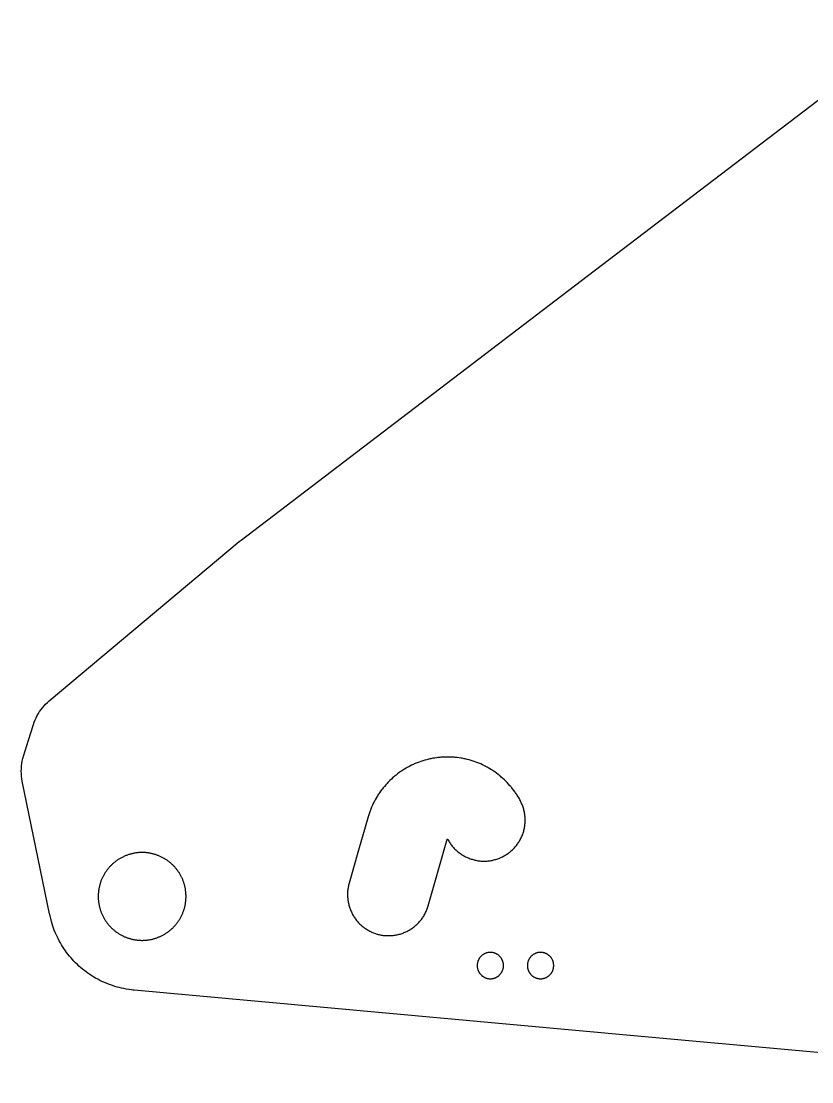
# Model space of a CAD drawing. Header units: millimetres. Extents: x -159 to 117, y -151 to 24.
# Drawn here: x -158.8 to -32.8, y -150.5 to 18.6 of the extents above; entities that cross this region are included whole.
import ezdxf

# ---------------------------------------------------------------- set-up
doc = ezdxf.new("R2010")
doc.units = ezdxf.units.MM
doc.layers.add('CUT', color=1, linetype='Continuous')

msp = doc.modelspace()

# ---------------------------------------------------------------- linework, layer by layer
at = {"layer": 'CUT'}
msp.add_lwpolyline([(19.64, -150.53), (-60.55, -143.23), (-140.73, -135.93), (-140.96, -135.9), (-141.18, -135.87), (-141.6, -135.81), (-142.02, -135.75), (-142.41, -135.67), (-142.79, -135.59), (-143.13, -135.51), (-143.46, -135.43), (-143.84, -135.31), (-144.21, -135.2), (-144.53, -135.08), (-144.86, -134.97), (-145.22, -134.82), (-145.58, -134.67), (-145.89, -134.52), (-146.2, -134.37), (-146.55, -134.19), (-146.89, -134), (-147.19, -133.83), (-147.48, -133.65), (-147.81, -133.43), (-148.14, -133.22), (-148.41, -133.01), (-148.69, -132.81), (-148.99, -132.56), (-149.29, -132.31), (-149.55, -132.08), (-149.8, -131.85), (-150.08, -131.57), (-150.36, -131.29), (-150.59, -131.04), (-150.82, -130.78), (-151.07, -130.48), (-151.32, -130.18), (-151.52, -129.9), (-151.72, -129.63), (-151.94, -129.3), (-152.16, -128.97), (-152.34, -128.68), (-152.51, -128.39), (-152.7, -128.04), (-152.88, -127.69), (-153.03, -127.38), (-153.18, -127.07), (-153.33, -126.71), (-153.48, -126.35), (-153.59, -126.03), (-153.71, -125.7), (-153.82, -125.33), (-153.94, -124.95), (-154.05, -124.51), (-154.16, -124.07), (-154.2, -123.9), (-154.23, -123.74), (-156.41, -113.18), (-158.59, -102.62), (-158.65, -102.22), (-158.71, -101.82), (-158.73, -101.42), (-158.75, -101.01), (-158.73, -100.61), (-158.71, -100.2), (-158.65, -99.8), (-158.59, -99.4), (-158.49, -99.01), (-158.39, -98.62), (-157.59, -96.08), (-156.8, -93.55), (-156.67, -93.19), (-156.54, -92.83), (-156.37, -92.49), (-156.21, -92.15), (-156.02, -91.83), (-155.82, -91.5), (-155.6, -91.19), (-155.37, -90.89), (-155.12, -90.61), (-154.86, -90.32), (-154.59, -90.07), (-154.31, -89.81), (-139.16, -77.1), (-124.02, -64.4), (-123.88, -64.28), (-123.73, -64.16), (-69.48, -22.81), (-15.23, 18.55)], dxfattribs=at)
for points in [[(-88.91, -114.05), (-88.78, -114.15), (-88.65, -114.24), (-88.51, -114.33), (-88.38, -114.41), (-88.24, -114.49), (-88.1, -114.57), (-87.95, -114.64), (-87.81, -114.72), (-87.66, -114.78), (-87.52, -114.85), (-87.37, -114.9), (-87.22, -114.96), (-87.07, -115.01), (-86.91, -115.06), (-86.76, -115.11), (-86.6, -115.15), (-86.45, -115.19), (-86.29, -115.22), (-86.13, -115.25), (-85.97, -115.28), (-85.81, -115.3), (-85.65, -115.32), (-85.49, -115.33), (-85.33, -115.34), (-85.17, -115.35), (-85.01, -115.35), (-84.85, -115.35), (-84.69, -115.34), (-84.53, -115.33), (-84.37, -115.32), (-84.21, -115.3), (-84.05, -115.28), (-83.89, -115.25), (-83.73, -115.23), (-83.58, -115.19), (-83.42, -115.16), (-83.26, -115.11), (-83.11, -115.07), (-82.96, -115.02), (-82.8, -114.97), (-82.65, -114.91), (-82.5, -114.86), (-82.36, -114.79), (-82.21, -114.73), (-82.07, -114.65), (-81.92, -114.58), (-81.78, -114.5), (-81.64, -114.42), (-81.51, -114.34), (-81.37, -114.25), (-81.24, -114.16), (-81.11, -114.07), (-80.98, -113.97), (-80.85, -113.87), (-80.73, -113.77), (-80.61, -113.66), (-80.49, -113.55), (-80.38, -113.44), (-80.27, -113.32), (-80.15, -113.21), (-80.05, -113.09), (-79.94, -112.96), (-79.85, -112.84), (-79.75, -112.71), (-79.65, -112.58), (-79.56, -112.45), (-79.47, -112.31), (-79.39, -112.18), (-79.31, -112.04), (-79.23, -111.9), (-79.16, -111.75), (-79.08, -111.61), (-79.02, -111.46), (-78.95, -111.32), (-78.9, -111.17), (-78.84, -111.02), (-78.79, -110.87), (-78.74, -110.71), (-78.69, -110.56), (-78.65, -110.4), (-78.61, -110.25), (-78.58, -110.09), (-78.55, -109.93), (-78.52, -109.77), (-78.5, -109.61), (-78.48, -109.45), (-78.47, -109.29), (-78.46, -109.13), (-78.45, -108.97), (-78.45, -108.81), (-78.45, -108.65), (-78.46, -108.49), (-78.47, -108.33), (-78.48, -108.17), (-78.5, -108.01), (-78.52, -107.85), (-78.55, -107.69), (-78.57, -107.53), (-78.61, -107.38), (-78.64, -107.22), (-78.69, -107.06), (-78.73, -106.91), (-78.78, -106.76), (-78.83, -106.6), (-78.89, -106.45), (-78.94, -106.3), (-79.01, -106.16), (-79.07, -106.01), (-79.15, -105.87), (-79.22, -105.72), (-79.3, -105.58), (-79.38, -105.44), (-79.54, -105.16), (-79.71, -104.88), (-79.8, -104.75), (-79.88, -104.61), (-79.98, -104.48), (-80.07, -104.34), (-80.26, -104.08), (-80.46, -103.82), (-80.56, -103.69), (-80.66, -103.56), (-80.76, -103.44), (-80.87, -103.32), (-81.09, -103.08), (-81.31, -102.83), (-81.42, -102.72), (-81.53, -102.6), (-81.65, -102.49), (-81.76, -102.38), (-82.01, -102.16), (-82.25, -101.94), (-82.37, -101.83), (-82.49, -101.73), (-82.62, -101.63), (-82.75, -101.53), (-83.01, -101.33), (-83.27, -101.14), (-83.41, -101.05), (-83.54, -100.95), (-83.68, -100.87), (-83.81, -100.78), (-84.09, -100.61), (-84.37, -100.45), (-84.51, -100.37), (-84.65, -100.29), (-84.8, -100.21), (-84.94, -100.14), (-85.24, -100), (-85.54, -99.86), (-85.68, -99.8), (-85.83, -99.73), (-85.98, -99.68), (-86.13, -99.62), (-86.44, -99.51), (-86.75, -99.4), (-86.9, -99.35), (-87.06, -99.3), (-87.21, -99.26), (-87.37, -99.22), (-87.69, -99.14), (-88, -99.06), (-88.16, -99.02), (-88.32, -98.99), (-88.48, -98.96), (-88.64, -98.94), (-88.96, -98.89), (-89.29, -98.84), (-89.45, -98.82), (-89.61, -98.81), (-89.77, -98.79), (-89.93, -98.78), (-90.26, -98.77), (-90.58, -98.75), (-90.74, -98.75), (-90.91, -98.75), (-91.07, -98.75), (-91.23, -98.76), (-91.56, -98.78), (-91.88, -98.79), (-92.04, -98.81), (-92.2, -98.82), (-92.36, -98.84), (-92.53, -98.86), (-92.85, -98.91), (-93.17, -98.96), (-93.33, -98.99), (-93.49, -99.02), (-93.65, -99.06), (-93.8, -99.09), (-94.12, -99.18), (-94.44, -99.26), (-94.59, -99.3), (-94.75, -99.35), (-94.9, -99.4), (-95.05, -99.45), (-95.36, -99.56), (-95.67, -99.68), (-95.82, -99.74), (-95.97, -99.79), (-96.12, -99.86), (-96.26, -99.93), (-96.56, -100.07), (-96.85, -100.21), (-96.99, -100.29), (-97.14, -100.36), (-97.28, -100.44), (-97.42, -100.52), (-97.7, -100.69), (-97.97, -100.87), (-98.11, -100.95), (-98.25, -101.04), (-98.38, -101.14), (-98.51, -101.23), (-98.77, -101.43), (-99.03, -101.62), (-99.16, -101.73), (-99.28, -101.83), (-99.4, -101.93), (-99.53, -102.04), (-99.76, -102.26), (-100, -102.49), (-100.12, -102.6), (-100.24, -102.71), (-100.35, -102.83), (-100.46, -102.95), (-100.67, -103.19), (-100.89, -103.44), (-100.99, -103.56), (-101.1, -103.69), (-101.19, -103.81), (-101.29, -103.94), (-101.48, -104.21), (-101.67, -104.47), (-101.77, -104.61), (-101.86, -104.74), (-101.94, -104.88), (-102.03, -105.02), (-102.19, -105.3), (-102.36, -105.58), (-102.43, -105.72), (-102.51, -105.86), (-102.58, -106.01), (-102.65, -106.16), (-102.79, -106.45), (-102.92, -106.75), (-102.99, -106.9), (-103.05, -107.05), (-103.11, -107.2), (-103.16, -107.35), (-103.27, -107.66), (-103.37, -107.97), (-103.42, -108.12), (-103.47, -108.28), (-104.99, -113.58), (-106.51, -118.88), (-106.55, -119.03), (-106.59, -119.19), (-106.62, -119.35), (-106.65, -119.5), (-106.68, -119.66), (-106.7, -119.82), (-106.72, -119.98), (-106.74, -120.14), (-106.75, -120.3), (-106.75, -120.46), (-106.76, -120.62), (-106.76, -120.78), (-106.75, -120.94), (-106.74, -121.11), (-106.73, -121.27), (-106.72, -121.43), (-106.69, -121.58), (-106.67, -121.74), (-106.64, -121.9), (-106.61, -122.06), (-106.57, -122.22), (-106.54, -122.37), (-106.49, -122.53), (-106.45, -122.68), (-106.39, -122.83), (-106.34, -122.98), (-106.28, -123.13), (-106.22, -123.28), (-106.15, -123.43), (-106.09, -123.57), (-106.01, -123.72), (-105.94, -123.86), (-105.85, -124), (-105.77, -124.14), (-105.69, -124.27), (-105.6, -124.41), (-105.5, -124.54), (-105.41, -124.67), (-105.31, -124.79), (-105.21, -124.92), (-105.1, -125.04), (-104.99, -125.16), (-104.88, -125.27), (-104.77, -125.39), (-104.65, -125.49), (-104.53, -125.6), (-104.41, -125.71), (-104.28, -125.81), (-104.16, -125.91), (-104.03, -126), (-103.9, -126.09), (-103.76, -126.18), (-103.63, -126.27), (-103.49, -126.35), (-103.35, -126.43), (-103.21, -126.51), (-103.06, -126.58), (-102.92, -126.65), (-102.77, -126.71), (-102.62, -126.77), (-102.47, -126.83), (-102.32, -126.88), (-102.17, -126.93), (-102.01, -126.98), (-101.86, -127.02), (-101.7, -127.06), (-101.54, -127.09), (-101.39, -127.13), (-101.23, -127.15), (-101.07, -127.18), (-100.91, -127.19), (-100.75, -127.21), (-100.59, -127.22), (-100.43, -127.23), (-100.27, -127.23), (-100.11, -127.23), (-99.95, -127.23), (-99.79, -127.22), (-99.63, -127.2), (-99.47, -127.19), (-99.31, -127.17), (-99.15, -127.15), (-98.99, -127.12), (-98.83, -127.09), (-98.67, -127.05), (-98.52, -127.01), (-98.36, -126.97), (-98.21, -126.92), (-98.06, -126.87), (-97.91, -126.81), (-97.76, -126.75), (-97.61, -126.69), (-97.46, -126.63), (-97.32, -126.56), (-97.17, -126.48), (-97.03, -126.41), (-96.89, -126.33), (-96.75, -126.25), (-96.62, -126.16), (-96.49, -126.07), (-96.36, -125.98), (-96.23, -125.88), (-96.1, -125.78), (-95.97, -125.68), (-95.85, -125.57), (-95.73, -125.47), (-95.62, -125.35), (-95.51, -125.24), (-95.4, -125.12), (-95.29, -125), (-95.18, -124.88), (-95.08, -124.76), (-94.98, -124.63), (-94.89, -124.5), (-94.8, -124.37), (-94.71, -124.24), (-94.62, -124.1), (-94.54, -123.96), (-94.46, -123.82), (-94.38, -123.68), (-94.31, -123.53), (-94.24, -123.39), (-94.18, -123.24), (-94.12, -123.09), (-94.06, -122.94), (-94.01, -122.79), (-93.96, -122.64), (-93.91, -122.49), (-92.42, -117.26), (-90.92, -112.04), (-90.89, -111.96), (-90.87, -111.88), (-90.87, -111.88), (-90.86, -111.88), (-90.86, -111.88), (-90.86, -111.88), (-90.86, -111.87), (-90.86, -111.87), (-90.86, -111.87), (-90.86, -111.87), (-90.86, -111.87), (-90.85, -111.87), (-90.85, -111.87), (-90.85, -111.86), (-90.85, -111.86), (-90.85, -111.86), (-90.85, -111.86), (-90.84, -111.86), (-90.84, -111.86), (-90.84, -111.86), (-90.84, -111.86), (-90.84, -111.86), (-90.83, -111.86), (-90.83, -111.86), (-90.83, -111.86), (-90.83, -111.86), (-90.83, -111.86), (-90.82, -111.86), (-90.82, -111.86), (-90.82, -111.86), (-90.82, -111.86), (-90.82, -111.86), (-90.81, -111.86), (-90.81, -111.86), (-90.81, -111.86), (-90.81, -111.86), (-90.81, -111.86), (-90.8, -111.86), (-90.8, -111.86), (-90.8, -111.87), (-90.8, -111.87), (-90.8, -111.87), (-90.8, -111.87), (-90.79, -111.87), (-90.79, -111.87), (-90.79, -111.88), (-90.71, -112.02), (-90.62, -112.16), (-90.54, -112.29), (-90.45, -112.43), (-90.36, -112.56), (-90.27, -112.69), (-90.17, -112.82), (-90.07, -112.95), (-89.97, -113.07), (-89.86, -113.19), (-89.75, -113.31), (-89.64, -113.42), (-89.52, -113.53), (-89.41, -113.65), (-89.29, -113.75), (-89.16, -113.86), (-89.04, -113.95), (-88.91, -114.05)], [(-135.6, -126.8), (-135.5, -126.73), (-135.41, -126.67), (-135.32, -126.6), (-135.23, -126.53), (-135.14, -126.46), (-135.05, -126.39), (-134.96, -126.31), (-134.87, -126.24), (-134.79, -126.16), (-134.7, -126.09), (-134.62, -126.01), (-134.54, -125.93), (-134.46, -125.84), (-134.38, -125.76), (-134.3, -125.68), (-134.22, -125.59), (-134.15, -125.51), (-134.08, -125.42), (-134, -125.33), (-133.93, -125.24), (-133.87, -125.15), (-133.8, -125.05), (-133.73, -124.96), (-133.67, -124.87), (-133.6, -124.77), (-133.54, -124.67), (-133.48, -124.58), (-133.42, -124.48), (-133.37, -124.38), (-133.31, -124.28), (-133.26, -124.18), (-133.21, -124.07), (-133.16, -123.97), (-133.11, -123.87), (-133.07, -123.76), (-133.02, -123.66), (-132.98, -123.55), (-132.94, -123.44), (-132.9, -123.34), (-132.86, -123.23), (-132.82, -123.12), (-132.79, -123.01), (-132.76, -122.9), (-132.73, -122.79), (-132.7, -122.68), (-132.67, -122.57), (-132.65, -122.45), (-132.62, -122.34), (-132.6, -122.23), (-132.58, -122.12), (-132.56, -122), (-132.55, -121.89), (-132.53, -121.78), (-132.52, -121.66), (-132.51, -121.55), (-132.5, -121.44), (-132.5, -121.32), (-132.49, -121.21), (-132.49, -121.09), (-132.49, -120.98), (-132.49, -120.86), (-132.49, -120.75), (-132.5, -120.63), (-132.5, -120.52), (-132.51, -120.41), (-132.52, -120.29), (-132.53, -120.18), (-132.55, -120.06), (-132.56, -119.95), (-132.58, -119.84), (-132.6, -119.72), (-132.62, -119.61), (-132.65, -119.5), (-132.67, -119.39), (-132.7, -119.28), (-132.73, -119.17), (-132.76, -119.06), (-132.79, -118.95), (-132.82, -118.84), (-132.86, -118.73), (-132.9, -118.62), (-132.94, -118.51), (-132.98, -118.4), (-133.02, -118.3), (-133.07, -118.19), (-133.11, -118.09), (-133.16, -117.98), (-133.21, -117.88), (-133.26, -117.78), (-133.31, -117.68), (-133.37, -117.58), (-133.42, -117.48), (-133.48, -117.38), (-133.54, -117.28), (-133.6, -117.18), (-133.67, -117.09), (-133.73, -116.99), (-133.8, -116.9), (-133.87, -116.81), (-133.93, -116.72), (-134, -116.63), (-134.08, -116.54), (-134.15, -116.45), (-134.22, -116.36), (-134.3, -116.28), (-134.38, -116.19), (-134.46, -116.11), (-134.54, -116.03), (-134.62, -115.95), (-134.7, -115.87), (-134.79, -115.79), (-134.87, -115.71), (-134.96, -115.64), (-135.05, -115.57), (-135.14, -115.49), (-135.23, -115.42), (-135.32, -115.36), (-135.41, -115.29), (-135.5, -115.22), (-135.6, -115.16), (-135.69, -115.09), (-135.79, -115.03), (-135.89, -114.97), (-135.99, -114.92), (-136.09, -114.86), (-136.19, -114.8), (-136.29, -114.75), (-136.39, -114.7), (-136.49, -114.65), (-136.6, -114.6), (-136.7, -114.56), (-136.81, -114.51), (-136.91, -114.47), (-137.02, -114.43), (-137.13, -114.39), (-137.24, -114.35), (-137.35, -114.31), (-137.46, -114.28), (-137.57, -114.25), (-137.68, -114.22), (-137.79, -114.19), (-137.9, -114.16), (-138.01, -114.14), (-138.12, -114.11), (-138.23, -114.09), (-138.35, -114.07), (-138.46, -114.05), (-138.57, -114.04), (-138.69, -114.02), (-138.8, -114.01), (-138.92, -114), (-139.03, -113.99), (-139.14, -113.99), (-139.26, -113.98), (-139.37, -113.98), (-139.49, -113.98), (-139.6, -113.98), (-139.72, -113.98), (-139.83, -113.99), (-139.94, -113.99), (-140.06, -114), (-140.17, -114.01), (-140.29, -114.02), (-140.4, -114.04), (-140.51, -114.05), (-140.63, -114.07), (-140.74, -114.09), (-140.85, -114.11), (-140.96, -114.14), (-141.08, -114.16), (-141.19, -114.19), (-141.3, -114.22), (-141.41, -114.25), (-141.52, -114.28), (-141.63, -114.31), (-141.74, -114.35), (-141.84, -114.39), (-141.95, -114.43), (-142.06, -114.47), (-142.17, -114.51), (-142.27, -114.56), (-142.38, -114.6), (-142.48, -114.65), (-142.58, -114.7), (-142.68, -114.75), (-142.79, -114.8), (-142.89, -114.86), (-142.99, -114.92), (-143.09, -114.97), (-143.18, -115.03), (-143.28, -115.09), (-143.38, -115.16), (-143.47, -115.22), (-143.56, -115.29), (-143.66, -115.36), (-143.75, -115.42), (-143.84, -115.49), (-143.93, -115.57), (-144.02, -115.64), (-144.1, -115.71), (-144.19, -115.79), (-144.27, -115.87), (-144.35, -115.95), (-144.44, -116.03), (-144.52, -116.11), (-144.6, -116.19), (-144.67, -116.28), (-144.75, -116.36), (-144.82, -116.45), (-144.9, -116.54), (-144.97, -116.63), (-145.04, -116.72), (-145.11, -116.81), (-145.18, -116.9), (-145.24, -116.99), (-145.31, -117.09), (-145.37, -117.18), (-145.43, -117.28), (-145.49, -117.38), (-145.55, -117.48), (-145.6, -117.58), (-145.66, -117.68), (-145.71, -117.78), (-145.77, -117.88), (-145.81, -117.98), (-145.86, -118.09), (-145.91, -118.19), (-145.95, -118.3), (-146, -118.4), (-146.04, -118.51), (-146.08, -118.62), (-146.12, -118.73), (-146.15, -118.84), (-146.19, -118.95), (-146.22, -119.06), (-146.25, -119.17), (-146.28, -119.28), (-146.3, -119.39), (-146.33, -119.5), (-146.35, -119.61), (-146.37, -119.72), (-146.39, -119.84), (-146.41, -119.95), (-146.43, -120.06), (-146.44, -120.18), (-146.45, -120.29), (-146.46, -120.41), (-146.47, -120.52), (-146.48, -120.63), (-146.48, -120.75), (-146.49, -120.86), (-146.49, -120.98), (-146.49, -121.09), (-146.48, -121.21), (-146.48, -121.32), (-146.47, -121.44), (-146.46, -121.55), (-146.45, -121.66), (-146.44, -121.78), (-146.43, -121.89), (-146.41, -122), (-146.39, -122.12), (-146.37, -122.23), (-146.35, -122.34), (-146.33, -122.45), (-146.3, -122.57), (-146.28, -122.68), (-146.25, -122.79), (-146.22, -122.9), (-146.19, -123.01), (-146.15, -123.12), (-146.12, -123.23), (-146.08, -123.34), (-146.04, -123.44), (-146, -123.55), (-145.95, -123.66), (-145.91, -123.76), (-145.86, -123.87), (-145.81, -123.97), (-145.77, -124.07), (-145.71, -124.18), (-145.66, -124.28), (-145.6, -124.38), (-145.55, -124.48), (-145.49, -124.58), (-145.43, -124.67), (-145.37, -124.77), (-145.31, -124.87), (-145.24, -124.96), (-145.18, -125.05), (-145.11, -125.15), (-145.04, -125.24), (-144.97, -125.33), (-144.9, -125.42), (-144.82, -125.51), (-144.75, -125.59), (-144.67, -125.68), (-144.6, -125.76), (-144.52, -125.84), (-144.44, -125.93), (-144.35, -126.01), (-144.27, -126.09), (-144.19, -126.16), (-144.1, -126.24), (-144.02, -126.31), (-143.93, -126.39), (-143.84, -126.46), (-143.75, -126.53), (-143.66, -126.6), (-143.56, -126.67), (-143.47, -126.73), (-143.38, -126.8), (-143.28, -126.86), (-143.18, -126.92), (-143.09, -126.98), (-142.99, -127.04), (-142.89, -127.1), (-142.79, -127.15), (-142.68, -127.2), (-142.58, -127.26), (-142.48, -127.3), (-142.38, -127.35), (-142.27, -127.4), (-142.17, -127.44), (-142.06, -127.49), (-141.95, -127.53), (-141.84, -127.57), (-141.74, -127.61), (-141.63, -127.64), (-141.52, -127.68), (-141.41, -127.71), (-141.3, -127.74), (-141.19, -127.77), (-141.08, -127.79), (-140.96, -127.82), (-140.85, -127.84), (-140.74, -127.86), (-140.63, -127.88), (-140.51, -127.9), (-140.4, -127.92), (-140.29, -127.93), (-140.17, -127.94), (-140.06, -127.95), (-139.94, -127.96), (-139.83, -127.97), (-139.72, -127.97), (-139.6, -127.98), (-139.49, -127.98), (-139.37, -127.98), (-139.26, -127.97), (-139.14, -127.97), (-139.03, -127.96), (-138.92, -127.95), (-138.8, -127.94), (-138.69, -127.93), (-138.57, -127.92), (-138.46, -127.9), (-138.35, -127.88), (-138.23, -127.86), (-138.12, -127.84), (-138.01, -127.82), (-137.9, -127.79), (-137.79, -127.77), (-137.68, -127.74), (-137.57, -127.71), (-137.46, -127.68), (-137.35, -127.64), (-137.24, -127.61), (-137.13, -127.57), (-137.02, -127.53), (-136.91, -127.49), (-136.81, -127.44), (-136.7, -127.4), (-136.6, -127.35), (-136.49, -127.3), (-136.39, -127.26), (-136.29, -127.2), (-136.19, -127.15), (-136.09, -127.1), (-135.99, -127.04), (-135.89, -126.98), (-135.79, -126.92), (-135.69, -126.86), (-135.6, -126.8)], [(-83.01, -133.85), (-82.95, -133.82), (-82.89, -133.78), (-82.83, -133.75), (-82.78, -133.71), (-82.72, -133.67), (-82.67, -133.62), (-82.62, -133.58), (-82.57, -133.53), (-82.52, -133.48), (-82.47, -133.43), (-82.42, -133.38), (-82.38, -133.33), (-82.33, -133.28), (-82.29, -133.22), (-82.25, -133.17), (-82.22, -133.11), (-82.18, -133.05), (-82.15, -132.99), (-82.12, -132.93), (-82.09, -132.87), (-82.06, -132.8), (-82.04, -132.74), (-82.01, -132.68), (-81.99, -132.61), (-81.97, -132.54), (-81.96, -132.48), (-81.94, -132.41), (-81.93, -132.34), (-81.92, -132.27), (-81.91, -132.21), (-81.9, -132.14), (-81.9, -132.07), (-81.9, -132), (-81.9, -131.93), (-81.9, -131.86), (-81.91, -131.79), (-81.92, -131.73), (-81.93, -131.66), (-81.94, -131.59), (-81.96, -131.52), (-81.97, -131.46), (-81.99, -131.39), (-82.01, -131.32), (-82.04, -131.26), (-82.06, -131.2), (-82.09, -131.13), (-82.12, -131.07), (-82.15, -131.01), (-82.18, -130.95), (-82.22, -130.89), (-82.25, -130.83), (-82.29, -130.78), (-82.33, -130.72), (-82.38, -130.67), (-82.42, -130.62), (-82.47, -130.57), (-82.52, -130.52), (-82.57, -130.47), (-82.62, -130.42), (-82.67, -130.38), (-82.72, -130.33), (-82.78, -130.29), (-82.83, -130.25), (-82.89, -130.22), (-82.95, -130.18), (-83.01, -130.15), (-83.07, -130.12), (-83.13, -130.09), (-83.2, -130.06), (-83.26, -130.04), (-83.32, -130.01), (-83.39, -129.99), (-83.46, -129.97), (-83.52, -129.96), (-83.59, -129.94), (-83.66, -129.93), (-83.73, -129.92), (-83.79, -129.91), (-83.86, -129.9), (-83.93, -129.9), (-84, -129.9), (-84.07, -129.9), (-84.14, -129.9), (-84.21, -129.91), (-84.27, -129.92), (-84.34, -129.93), (-84.41, -129.94), (-84.48, -129.96), (-84.54, -129.97), (-84.61, -129.99), (-84.68, -130.01), (-84.74, -130.04), (-84.8, -130.06), (-84.87, -130.09), (-84.93, -130.12), (-84.99, -130.15), (-85.05, -130.18), (-85.11, -130.22), (-85.17, -130.25), (-85.22, -130.29), (-85.28, -130.33), (-85.33, -130.38), (-85.38, -130.42), (-85.43, -130.47), (-85.48, -130.52), (-85.53, -130.57), (-85.58, -130.62), (-85.62, -130.67), (-85.67, -130.72), (-85.71, -130.78), (-85.75, -130.83), (-85.78, -130.89), (-85.82, -130.95), (-85.85, -131.01), (-85.88, -131.07), (-85.91, -131.13), (-85.94, -131.2), (-85.96, -131.26), (-85.99, -131.32), (-86.01, -131.39), (-86.03, -131.46), (-86.04, -131.52), (-86.06, -131.59), (-86.07, -131.66), (-86.08, -131.73), (-86.09, -131.79), (-86.1, -131.86), (-86.1, -131.93), (-86.1, -132), (-86.1, -132.07), (-86.1, -132.14), (-86.09, -132.21), (-86.08, -132.27), (-86.07, -132.34), (-86.06, -132.41), (-86.04, -132.48), (-86.03, -132.54), (-86.01, -132.61), (-85.99, -132.68), (-85.96, -132.74), (-85.94, -132.8), (-85.91, -132.87), (-85.88, -132.93), (-85.85, -132.99), (-85.82, -133.05), (-85.78, -133.11), (-85.75, -133.17), (-85.71, -133.22), (-85.67, -133.28), (-85.62, -133.33), (-85.58, -133.38), (-85.53, -133.43), (-85.48, -133.48), (-85.43, -133.53), (-85.38, -133.58), (-85.33, -133.62), (-85.28, -133.67), (-85.22, -133.71), (-85.17, -133.75), (-85.11, -133.78), (-85.05, -133.82), (-84.99, -133.85), (-84.93, -133.88), (-84.87, -133.91), (-84.8, -133.94), (-84.74, -133.96), (-84.68, -133.99), (-84.61, -134.01), (-84.54, -134.03), (-84.48, -134.04), (-84.41, -134.06), (-84.34, -134.07), (-84.27, -134.08), (-84.21, -134.09), (-84.14, -134.1), (-84.07, -134.1), (-84, -134.1), (-83.93, -134.1), (-83.86, -134.1), (-83.79, -134.09), (-83.73, -134.08), (-83.66, -134.07), (-83.59, -134.06), (-83.52, -134.04), (-83.46, -134.03), (-83.39, -134.01), (-83.32, -133.99), (-83.26, -133.96), (-83.2, -133.94), (-83.13, -133.91), (-83.07, -133.88), (-83.01, -133.85)], [(-75.01, -133.85), (-74.95, -133.82), (-74.89, -133.78), (-74.83, -133.75), (-74.78, -133.71), (-74.72, -133.67), (-74.67, -133.62), (-74.62, -133.58), (-74.57, -133.53), (-74.52, -133.48), (-74.47, -133.43), (-74.42, -133.38), (-74.38, -133.33), (-74.33, -133.28), (-74.29, -133.22), (-74.25, -133.17), (-74.22, -133.11), (-74.18, -133.05), (-74.15, -132.99), (-74.12, -132.93), (-74.09, -132.87), (-74.06, -132.8), (-74.04, -132.74), (-74.01, -132.68), (-73.99, -132.61), (-73.97, -132.54), (-73.96, -132.48), (-73.94, -132.41), (-73.93, -132.34), (-73.92, -132.27), (-73.91, -132.21), (-73.9, -132.14), (-73.9, -132.07), (-73.9, -132), (-73.9, -131.93), (-73.9, -131.86), (-73.91, -131.79), (-73.92, -131.73), (-73.93, -131.66), (-73.94, -131.59), (-73.96, -131.52), (-73.97, -131.46), (-73.99, -131.39), (-74.01, -131.32), (-74.04, -131.26), (-74.06, -131.2), (-74.09, -131.13), (-74.12, -131.07), (-74.15, -131.01), (-74.18, -130.95), (-74.22, -130.89), (-74.25, -130.83), (-74.29, -130.78), (-74.33, -130.72), (-74.38, -130.67), (-74.42, -130.62), (-74.47, -130.57), (-74.52, -130.52), (-74.57, -130.47), (-74.62, -130.42), (-74.67, -130.38), (-74.72, -130.33), (-74.78, -130.29), (-74.83, -130.25), (-74.89, -130.22), (-74.95, -130.18), (-75.01, -130.15), (-75.07, -130.12), (-75.13, -130.09), (-75.2, -130.06), (-75.26, -130.04), (-75.32, -130.01), (-75.39, -129.99), (-75.46, -129.97), (-75.52, -129.96), (-75.59, -129.94), (-75.66, -129.93), (-75.73, -129.92), (-75.79, -129.91), (-75.86, -129.9), (-75.93, -129.9), (-76, -129.9), (-76.07, -129.9), (-76.14, -129.9), (-76.21, -129.91), (-76.27, -129.92), (-76.34, -129.93), (-76.41, -129.94), (-76.48, -129.96), (-76.54, -129.97), (-76.61, -129.99), (-76.68, -130.01), (-76.74, -130.04), (-76.8, -130.06), (-76.87, -130.09), (-76.93, -130.12), (-76.99, -130.15), (-77.05, -130.18), (-77.11, -130.22), (-77.17, -130.25), (-77.22, -130.29), (-77.28, -130.33), (-77.33, -130.38), (-77.38, -130.42), (-77.43, -130.47), (-77.48, -130.52), (-77.53, -130.57), (-77.58, -130.62), (-77.62, -130.67), (-77.67, -130.72), (-77.71, -130.78), (-77.75, -130.83), (-77.78, -130.89), (-77.82, -130.95), (-77.85, -131.01), (-77.88, -131.07), (-77.91, -131.13), (-77.94, -131.2), (-77.96, -131.26), (-77.99, -131.32), (-78.01, -131.39), (-78.03, -131.46), (-78.04, -131.52), (-78.06, -131.59), (-78.07, -131.66), (-78.08, -131.73), (-78.09, -131.79), (-78.1, -131.86), (-78.1, -131.93), (-78.1, -132), (-78.1, -132.07), (-78.1, -132.14), (-78.09, -132.21), (-78.08, -132.27), (-78.07, -132.34), (-78.06, -132.41), (-78.04, -132.48), (-78.03, -132.54), (-78.01, -132.61), (-77.99, -132.68), (-77.96, -132.74), (-77.94, -132.8), (-77.91, -132.87), (-77.88, -132.93), (-77.85, -132.99), (-77.82, -133.05), (-77.78, -133.11), (-77.75, -133.17), (-77.71, -133.22), (-77.67, -133.28), (-77.62, -133.33), (-77.58, -133.38), (-77.53, -133.43), (-77.48, -133.48), (-77.43, -133.53), (-77.38, -133.58), (-77.33, -133.62), (-77.28, -133.67), (-77.22, -133.71), (-77.17, -133.75), (-77.11, -133.78), (-77.05, -133.82), (-76.99, -133.85), (-76.93, -133.88), (-76.87, -133.91), (-76.8, -133.94), (-76.74, -133.96), (-76.68, -133.99), (-76.61, -134.01), (-76.54, -134.03), (-76.48, -134.04), (-76.41, -134.06), (-76.34, -134.07), (-76.27, -134.08), (-76.21, -134.09), (-76.14, -134.1), (-76.07, -134.1), (-76, -134.1), (-75.93, -134.1), (-75.86, -134.1), (-75.79, -134.09), (-75.73, -134.08), (-75.66, -134.07), (-75.59, -134.06), (-75.52, -134.04), (-75.46, -134.03), (-75.39, -134.01), (-75.32, -133.99), (-75.26, -133.96), (-75.2, -133.94), (-75.13, -133.91), (-75.07, -133.88), (-75.01, -133.85)]]:
    msp.add_lwpolyline(points, close=True, dxfattribs=at)

doc.saveas('drawing.dxf')
